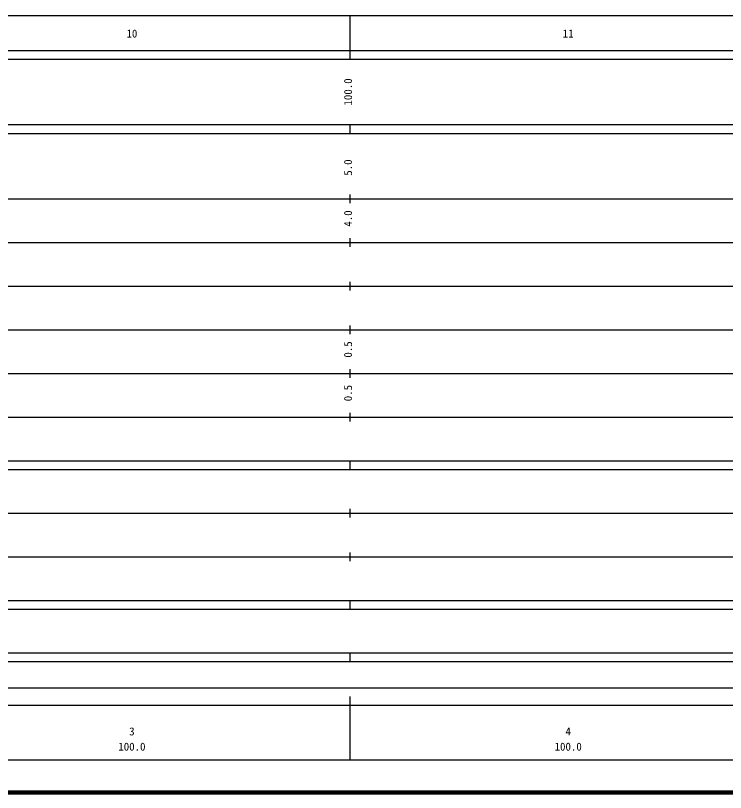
# Model space of a CAD drawing. Units: millimetres, scale not verified. Extents: x 40000 to 680000, y 20000 to 380000.
# Drawn here: x 291321 to 454042, y 20000 to 198000 of the extents above; entities that cross this region are included whole.
import ezdxf
from ezdxf.enums import TextEntityAlignment as Align

# ---------------------------------------------------------------- set-up
doc = ezdxf.new("R2010")
doc.units = ezdxf.units.MM
doc.header["$LTSCALE"] = 1000
doc.layers.add('M-TTL', color=2, linetype='Continuous', lineweight=140)
doc.layers.add('M-TTL-BAND', color=7, linetype='Continuous', lineweight=25)
doc.styles.add('ＭＳ ゴシック', font='')
doc.styles.get('ＭＳ ゴシック').set_extended_font_data('MS Gothic')

msp = doc.modelspace()

# ---------------------------------------------------------------- linework, layer by layer
at = {"layer": 'M-TTL'}
msp.add_line((40000, 20000), (680000, 20000), dxfattribs=at)
at = {"layer": 'M-TTL-BAND'}
for p, q in [((68000, 198000), (579000, 198000)), ((368000, 188000), (368000, 198000)), ((40000, 190000), (579000, 190000)), ((40000, 188000), (579000, 188000)), ((40000, 173000), (579000, 173000)), ((368000, 171000), (368000, 173000)), ((40000, 171000), (579000, 171000)), ((368000, 155000), (368000, 157000)), ((40000, 156000), (579000, 156000)), ((46000, 146000), (579000, 146000)), ((368000, 145000), (368000, 147000)), ((52000, 136000), (579000, 136000)), ((368000, 135000), (368000, 137000)), ((368000, 125000), (368000, 127000)), ((46000, 126000), (579000, 126000)), ((52000, 116000), (579000, 116000)), ((368000, 115000), (368000, 117000)), ((368000, 105000), (368000, 107000)), ((46000, 106000), (579000, 106000)), ((40000, 96000), (579000, 96000)), ((368000, 94000), (368000, 96000)), ((40000, 94000), (579000, 94000)), ((49000, 84000), (579000, 84000)), ((368000, 83000), (368000, 85000)), ((368000, 73000), (368000, 75000)), ((40000, 74000), (579000, 74000)), ((40000, 64000), (579000, 64000)), ((368000, 62000), (368000, 64000)), ((40000, 62000), (579000, 62000)), ((40000, 52000), (579000, 52000)), ((368000, 50000), (368000, 52000)), ((40000, 50000), (579000, 50000)), ((71000, 44000), (565000, 44000)), ((368000, 27500), (368000, 42000)), ((40000, 40000), (579000, 40000)), ((68000, 27500), (579000, 27500))]:
    msp.add_line(p, q, dxfattribs=at)

# ---------------------------------------------------------------- texts
at = {"layer": 'M-TTL-BAND', "style": 'ＭＳ ゴシック'}
for s, p in [('10', (316750, 192405)), ('11', (416750, 192405)), ('3', (317375, 32523)), ('4', (417375, 32523)), ('100.0', (314875, 29033)), ('100.0', (414875, 29033))]:
    msp.add_text(s, height=1833, dxfattribs=at).set_placement(p, align=Align.BOTTOM_LEFT)
for s, p in [('100.0', (369000, 177375)), ('5.0', (369000, 161299)), ('4.0', (369000, 149625)), ('0.5', (369000, 119625)), ('0.5', (369000, 109625))]:
    msp.add_text(s, height=1833, rotation=90, dxfattribs=at).set_placement(p, align=Align.BOTTOM_LEFT)

doc.saveas('drawing.dxf')
